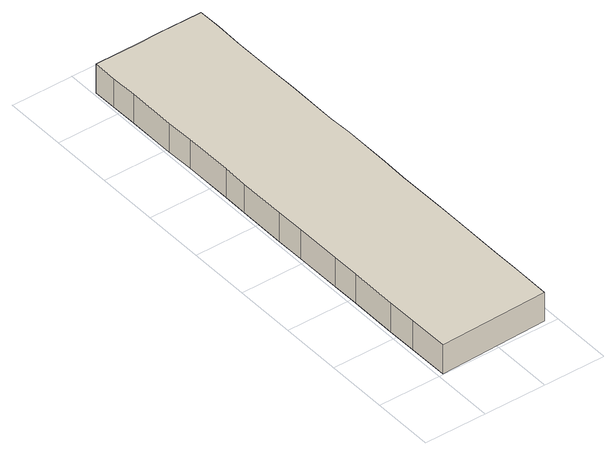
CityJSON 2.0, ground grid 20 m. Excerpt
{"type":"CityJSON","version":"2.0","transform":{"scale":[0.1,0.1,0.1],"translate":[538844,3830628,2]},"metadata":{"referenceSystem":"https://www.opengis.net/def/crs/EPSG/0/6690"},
"CityObjects":{
"building1":{"type":"Building","attributes":{"計測周辺長":370.55,"1/2500図郭":92,"区名":"住之江区","町丁目名称":"南港南３丁目","街区番号":10,"class":"3001","usage":"431","measuredHeight":9.9,"storeysAboveGround":2,"BuildingDetailAttribute.buildingRoofEdgeArea":5295.06,"BuildingDetailAttribute.buildingStructureType":"603","BuildingDetailAttribute.buildingStructureOrgType":"3","BuildingDetailAttribute.detailedUsage":"1720","BuildingDetailAttribute.specifiedBuildingCoverageRate":0.6,"BuildingDetailAttribute.surveyYear":2017,"BuildingTsunamiRiskAttribute.description":"1","BuildingTsunamiRiskAttribute.rank":"1","BuildingTsunamiRiskAttribute.depth":0.17,"BuildingHighTideRiskAttribute.description":"1","BuildingHighTideRiskAttribute.rank":"2","BuildingHighTideRiskAttribute.depth":2.41,"BuildingIDAttribute.prefecture":"27","BuildingIDAttribute.city":"27125"},"geometry":[{"type":"Solid","lod":"1","boundaries":[[[[0,1,2,3,4,5,6,7,8,9,10,11,12,13,14,15,16,17,18,19,20,21,22,23,24,25,26,27,28,29]],[[28,30,31,29]],[[27,32,30,28]],[[26,33,32,27]],[[25,34,33,26]],[[24,35,34,25]],[[23,36,35,24]],[[22,37,36,23]],[[21,38,37,22]],[[20,39,38,21]],[[19,40,39,20]],[[18,41,40,19]],[[17,42,41,18]],[[16,43,42,17]],[[15,44,43,16]],[[14,45,44,15]],[[13,46,45,14]],[[12,47,46,13]],[[11,48,47,12]],[[10,49,48,11]],[[9,50,49,10]],[[8,51,50,9]],[[7,52,51,8]],[[6,53,52,7]],[[5,54,53,6]],[[4,55,54,5]],[[3,56,55,4]],[[2,57,56,3]],[[1,58,57,2]],[[0,59,58,1]],[[29,31,59,0]],[[30,32,33,34,35,36,37,38,39,40,41,42,43,44,45,46,47,48,49,50,51,52,53,54,55,56,57,58,59,31]]]]}]},
"building2":{"type":"Building","attributes":{"計測周辺長":20.27,"1/2500図郭":92,"区名":"住之江区","町丁目名称":"南港南３丁目","街区番号":10,"class":"3003","usage":"431","measuredHeight":7.5,"storeysAboveGround":1,"BuildingDetailAttribute.buildingRoofEdgeArea":11.09,"BuildingDetailAttribute.buildingStructureType":"603","BuildingDetailAttribute.buildingStructureOrgType":"3","BuildingDetailAttribute.detailedUsage":"1720","BuildingDetailAttribute.specifiedBuildingCoverageRate":0.6,"BuildingDetailAttribute.surveyYear":2017,"BuildingTsunamiRiskAttribute.description":"1","BuildingTsunamiRiskAttribute.rank":"1","BuildingTsunamiRiskAttribute.depth":0.06,"BuildingHighTideRiskAttribute.description":"1","BuildingHighTideRiskAttribute.rank":"2","BuildingHighTideRiskAttribute.depth":2.72,"BuildingIDAttribute.prefecture":"27","BuildingIDAttribute.city":"27125"},"geometry":[{"type":"Solid","lod":"1","boundaries":[[[[60,61,62,63]],[[62,64,65,63]],[[61,66,64,62]],[[60,67,66,61]],[[63,65,67,60]],[[64,66,67,65]]]]}]}
},
"vertices":[
[363,1508,7],[364,1431,7],[362,1343,7],[363,1186,7],[364,1106,7],[363,946,7],[367,866,7],[366,711,7],[364,629,7],[366,466,7],[366,381,7],[365,229,7],[366,141,7],[365,14,7],[15,3,7],[14,135,7],[13,228,7],[14,383,7],[13,470,7],[12,620,7],[11,713,7],[12,865,7],[13,945,7],[12,1102,7],[9,1190,7],[10,1345,7],[9,1430,7],[8,1507,7],[160,1506,7],[210,1509,7],[160,1506,106],[210,1509,106],[8,1507,106],[9,1430,106],[10,1345,106],[9,1190,106],[12,1102,106],[13,945,106],[12,865,106],[11,713,106],[12,620,106],[13,470,106],[14,383,106],[13,228,106],[14,135,106],[15,3,106],[365,14,106],[366,141,106],[365,229,106],[366,381,106],[366,466,106],[364,629,106],[366,711,106],[367,866,106],[363,946,106],[364,1106,106],[363,1186,106],[362,1343,106],[364,1431,106],[363,1508,106],
[365,229,8],[378,231,8],[379,141,8],[366,141,8],[379,141,83],[366,141,83],[378,231,83],[365,229,83]
]}
